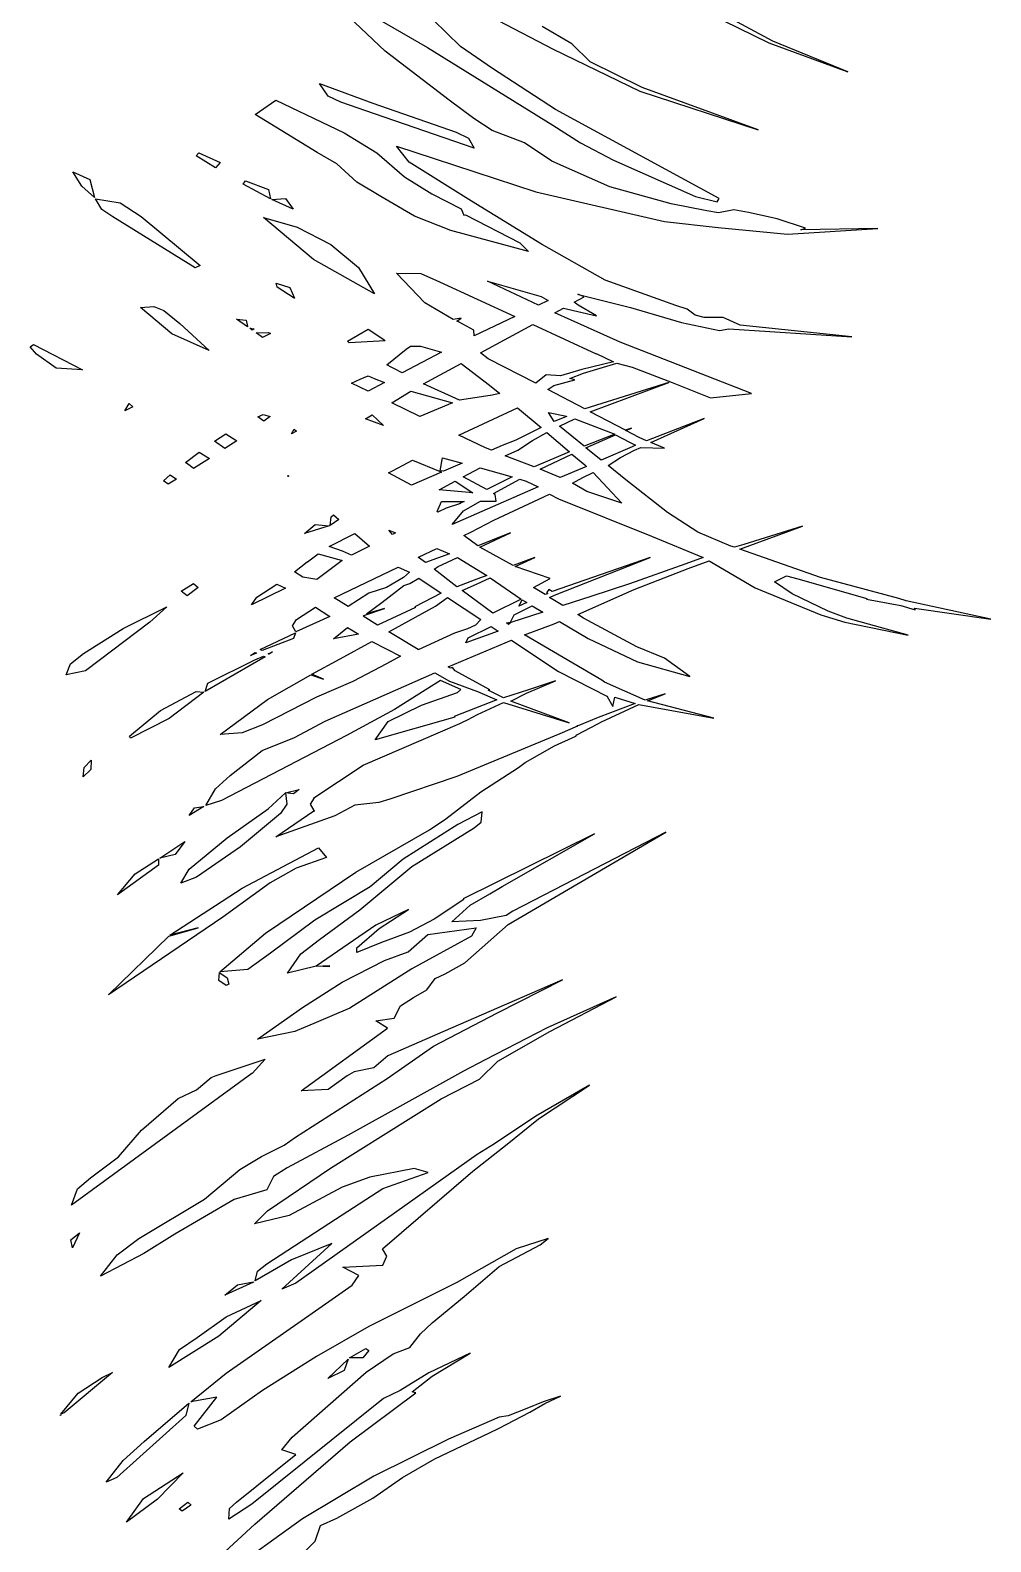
# Model space of a CAD drawing. Extents: x 0 to 203, y 8 to 351.
# Drawn here: x 180.39 to 203.16, y 146.55 to 182.36 of the extents above; entities that cross this region are included whole.
import ezdxf

# ---------------------------------------------------------------- set-up
doc = ezdxf.new("R2010")
doc.units = 0

msp = doc.modelspace()

# ---------------------------------------------------------------- linework, layer by layer
at = {"layer": 'Layer 1'}
for p, q in [((197.992547, 182.105278), (196.299606, 183.0068)), ((188.805364, 181.862437), (187.791734, 182.820555)), ((188.580279, 182.663448), (189.811439, 181.949426)), ((196.101916, 182.94208), (197.894756, 182.066564)), ((190.5884, 181.976667), (189.9457, 182.606843)), ((191.481104, 182.595879), (192.790524, 181.913308)), ((193.231369, 182.039365), (192.529057, 182.45041)), ((189.811439, 181.949426), (192.780789, 180.113526)), ((191.34721, 181.454503), (190.5884, 181.976667)), ((192.790524, 181.913308), (194.841724, 180.914084)), ((193.662754, 181.610952), (193.231369, 182.039365)), ((197.894756, 182.066564), (199.767716, 181.37894)), ((199.767716, 181.37894), (197.992547, 182.105278)), ((190.325314, 180.704907), (188.805364, 181.862437)), ((194.897514, 181.000847), (193.662754, 181.610952)), ((192.84442, 180.486318), (191.34721, 181.454503)), ((187.45309, 180.801358), (187.251309, 181.098811)), ((187.251309, 181.098811), (188.513, 180.637)), ((194.841724, 180.914084), (197.647994, 180.0042)), ((197.647994, 180.0042), (194.897514, 181.000847)), ((185.726903, 180.367913), (186.213095, 180.703387)), ((186.213095, 180.703387), (187.834115, 179.927096)), ((187.757844, 180.658454), (187.45309, 180.801358)), ((188.552815, 180.37902), (187.757844, 180.658454)), ((188.512993, 180.637161), (190.487703, 179.950142)), ((188.513, 180.637), (188.512993, 180.637161)), ((190.905582, 180.268964), (190.325314, 180.704907)), ((196.71779, 178.377448), (192.84442, 180.486318)), ((187.196363, 179.461455), (185.726903, 180.367913)), ((190.917465, 179.571476), (188.552815, 180.37902)), ((191.343607, 179.98646), (190.905582, 180.268964)), ((187.834115, 179.927096), (188.605264, 179.456637)), ((190.487703, 179.950142), (190.779919, 179.808018)), ((190.779919, 179.808018), (190.917465, 179.571476)), ((192.107334, 179.691337), (191.343607, 179.98646)), ((192.780789, 180.113526), (193.436557, 179.697531)), ((184.326652, 179.384914), (184.389, 179.46)), ((184.389, 179.46), (184.388239, 179.459991)), ((184.388239, 179.459991), (184.896752, 179.231019)), ((187.659461, 179.194346), (187.196363, 179.461455)), ((188.605264, 179.456637), (189.267, 178.888)), ((189.374841, 179.239034), (189.074114, 179.6112)), ((189.074114, 179.6112), (189.964149, 179.324104)), ((192.754587, 179.263207), (192.107334, 179.691337)), ((193.436557, 179.697531), (194.213873, 179.282035)), ((184.78721, 179.098064), (184.326652, 179.384914)), ((184.896752, 179.231019), (184.78721, 179.098064)), ((188.134867, 178.759693), (187.659461, 179.194346)), ((190.851221, 178.310295), (189.374841, 179.239034)), ((189.964149, 179.324104), (192.373429, 178.529872)), ((194.132917, 178.654788), (192.754587, 179.263207)), ((194.213873, 179.282035), (196.162453, 178.422333)), ((181.404596, 179.010281), (181.808616, 178.825933)), ((181.405, 179.01), (181.404596, 179.010281)), ((181.619762, 178.667482), (181.405, 179.01)), ((181.808616, 178.825933), (181.914097, 178.399855)), ((185.441776, 178.718008), (185.493332, 178.790575)), ((185.442, 178.718), (185.441776, 178.718008)), ((186.091609, 178.36678), (185.442, 178.718)), ((185.493332, 178.790575), (186.044359, 178.590384)), ((188.705511, 178.420598), (188.134867, 178.759693)), ((189.267, 178.888), (189.91401, 178.485492)), ((189.267, 178.888), (189.267, 178.888)), ((181.914097, 178.399855), (181.619762, 178.667482)), ((182.087821, 178.118153), (181.941209, 178.369951)), ((181.941209, 178.369951), (182.525319, 178.27639)), ((186.044359, 178.590384), (186.091609, 178.36678)), ((186.120891, 178.351733), (186.44273, 178.372245)), ((186.121, 178.352), (186.120891, 178.351733)), ((186.625786, 178.126187), (186.121, 178.352)), ((186.44273, 178.372245), (186.625786, 178.126187)), ((189.498035, 177.957524), (188.705511, 178.420598)), ((189.91401, 178.485492), (190.60276, 178.127)), ((192.373429, 178.529872), (195.422019, 177.828799)), ((195.584877, 178.252567), (194.132917, 178.654788)), ((196.162453, 178.422333), (196.67393, 178.294145)), ((196.67393, 178.294145), (196.71779, 178.377448)), ((182.355152, 177.937892), (182.087821, 178.118153)), ((182.525319, 178.27639), (183.02, 177.952)), ((190.60276, 178.127), (190.669714, 177.979426)), ((190.669714, 177.979426), (190.707924, 177.985536)), ((190.707924, 177.985536), (192.000384, 177.324682)), ((192.511081, 177.294795), (190.851221, 178.310295)), ((196.42823, 178.079954), (195.584877, 178.252567)), ((196.706639, 178.036661), (196.42823, 178.079954)), ((197.071671, 178.109797), (196.706639, 178.036661)), ((197.414382, 178.046867), (197.071671, 178.109797)), ((198.098339, 177.892866), (197.414382, 178.046867)), ((184.305222, 176.735932), (182.355152, 177.937892)), ((183.02, 177.952), (183.020097, 177.952715)), ((183.020097, 177.952715), (184.420767, 176.787985)), ((187.104827, 176.933961), (185.922931, 177.921193)), ((185.922931, 177.921193), (186.719189, 177.697097)), ((186.719189, 177.697097), (187.514491, 177.287149)), ((190.362768, 177.617233), (189.498035, 177.957524)), ((192.203931, 177.119478), (190.362768, 177.617233)), ((195.422019, 177.828799), (196.696329, 177.68744)), ((196.696329, 177.68744), (198.338329, 177.532449)), ((198.765546, 177.669722), (198.098339, 177.892866)), ((198.338329, 177.532449), (200.479299, 177.6634)), ((198.653179, 177.631935), (198.765546, 177.669722)), ((200.479299, 177.6634), (198.653179, 177.631935)), ((187.514491, 177.287149), (188.17103, 176.742425)), ((192.000384, 177.324682), (192.203931, 177.119478)), ((194.015431, 176.442221), (192.511081, 177.294795)), ((188.551151, 176.113793), (187.104827, 176.933961)), ((184.420767, 176.787985), (184.305222, 176.735932)), ((188.17103, 176.742425), (188.551, 176.114)), ((189.743647, 175.899732), (189.071637, 176.604265)), ((189.071637, 176.604265), (189.65028, 176.597167)), ((189.65028, 176.597167), (190.094238, 176.402169)), ((186.246518, 176.278067), (186.219681, 176.367621)), ((186.219681, 176.367621), (186.545214, 176.262936)), ((186.646618, 176.01209), (186.246518, 176.278067)), ((186.545214, 176.262936), (186.653456, 176.013853)), ((190.094238, 176.402169), (191.877488, 175.582689)), ((192.437844, 175.851069), (191.234164, 176.416642)), ((191.234164, 176.416642), (192.504444, 176.053374)), ((195.696121, 175.840595), (194.015431, 176.442221)), ((186.653456, 176.013853), (186.646618, 176.01209)), ((188.551, 176.114), (188.551151, 176.113793)), ((190.417635, 175.509766), (189.743647, 175.899732)), ((192.671405, 175.96266), (192.437844, 175.851069)), ((192.504444, 176.053374), (192.672, 175.962)), ((192.672, 175.962), (192.671405, 175.96266)), ((193.287895, 175.918234), (193.520186, 176.043419)), ((193.377662, 175.845099), (193.287895, 175.918234)), ((193.520186, 176.043419), (193.371235, 176.106919)), ((193.371235, 176.106919), (193.389385, 176.103385)), ((193.810743, 175.597624), (193.377662, 175.845099)), ((193.389385, 176.103385), (194.61737, 175.793071)), ((195.96323, 175.754147), (195.696121, 175.840595)), ((183.008548, 175.793981), (183.324927, 175.816646)), ((183.749941, 175.169525), (183.008548, 175.793981)), ((183.324927, 175.816646), (183.56121, 175.720281)), ((183.56121, 175.720281), (183.936581, 175.412981)), ((185.541993, 175.338968), (185.284561, 175.51744)), ((185.284561, 175.51744), (185.515445, 175.49518)), ((185.515445, 175.49518), (185.542, 175.339)), ((190.60621, 175.541903), (190.417635, 175.509766)), ((190.506273, 175.467921), (190.60621, 175.541903)), ((190.558252, 175.442637), (190.506273, 175.467921)), ((191.877488, 175.582689), (190.911177, 175.120014)), ((192.824377, 175.668278), (193.033504, 175.781068)), ((194.372087, 174.969959), (192.824377, 175.668278)), ((193.033504, 175.781068), (193.810743, 175.597624)), ((194.61737, 175.793071), (195.831365, 175.439743)), ((196.15498, 175.6148), (195.96323, 175.754147)), ((196.368058, 175.560066), (196.15498, 175.6148)), ((196.814532, 175.558507), (196.368058, 175.560066)), ((197.221438, 175.374742), (196.814532, 175.558507)), ((184.635928, 174.776291), (183.749941, 175.169525)), ((183.936581, 175.412981), (184.636774, 174.776494)), ((185.542, 175.339), (185.541993, 175.338968)), ((185.656998, 175.25794), (185.595191, 175.302364)), ((185.595191, 175.302364), (185.69965, 175.285414)), ((185.657, 175.258), (185.656998, 175.25794)), ((185.69965, 175.285414), (185.657, 175.258)), ((185.751951, 175.189689), (186.037777, 175.200673)), ((185.901893, 175.081773), (185.751951, 175.189689)), ((186.085097, 175.18026), (185.902, 175.082)), ((186.037777, 175.200673), (186.085097, 175.18026)), ((187.914002, 174.992747), (188.405847, 175.282775)), ((188.405847, 175.282775), (188.772115, 175.034064)), ((190.904183, 175.25816), (190.558252, 175.442637)), ((190.904, 175.258), (190.904183, 175.25816)), ((190.911177, 175.120014), (190.904, 175.258)), ((191.063254, 174.715416), (192.303734, 175.387638)), ((192.303734, 175.387638), (193.809, 174.699)), ((195.831365, 175.439743), (196.732418, 175.251171)), ((196.732418, 175.251171), (196.953268, 175.285955)), ((196.953268, 175.285955), (199.867668, 175.101946)), ((199.867668, 175.101946), (197.221438, 175.374742)), ((180.394371, 174.86403), (180.471, 174.917)), ((180.543384, 174.686755), (180.394371, 174.86403)), ((180.471, 174.917), (180.471281, 174.917415)), ((180.471281, 174.917415), (181.630901, 174.313178)), ((184.636774, 174.776494), (184.635928, 174.776291)), ((185.902, 175.082), (185.901893, 175.081773)), ((187.954966, 174.958598), (187.914002, 174.992747)), ((187.955, 174.958), (187.954966, 174.958598)), ((188.805521, 175.001718), (187.955, 174.958)), ((188.772115, 175.034064), (188.805521, 175.001718)), ((188.844504, 174.431689), (189.301, 174.807)), ((189.300963, 174.807138), (189.40676, 174.875717)), ((189.301, 174.807), (189.300963, 174.807138)), ((189.40676, 174.875717), (189.645901, 174.873951)), ((189.645901, 174.873951), (190.14163, 174.734039)), ((197.483897, 173.758289), (194.372087, 174.969959)), ((181.00719, 174.358486), (180.543384, 174.686755)), ((188.96584, 174.368406), (188.844504, 174.431689)), ((190.14163, 174.734039), (189.20929, 174.243255)), ((189.711442, 173.982645), (190.610376, 174.469896)), ((190.610376, 174.469896), (191.274478, 173.953757)), ((191.250345, 174.58059), (191.063254, 174.715416)), ((192.374645, 173.997144), (191.250345, 174.58059)), ((194.220255, 174.508637), (193.464764, 174.327733)), ((193.507695, 174.235779), (194.296664, 174.477604)), ((193.808775, 174.69954), (194.220255, 174.508637)), ((193.809, 174.699), (193.808775, 174.69954)), ((194.296664, 174.477604), (194.656932, 174.382682)), ((181.630901, 174.313178), (181.00719, 174.358486)), ((188.010578, 174.003492), (188.212005, 174.091565)), ((188.212005, 174.091565), (188.400577, 174.177727)), ((188.400577, 174.177727), (188.54628, 174.114165)), ((188.54628, 174.114165), (188.788246, 174.015427)), ((189.023543, 174.341496), (188.96584, 174.368406)), ((189.20929, 174.243255), (189.023543, 174.341496)), ((192.618403, 174.196936), (192.374645, 173.997144)), ((192.957453, 174.175051), (192.618403, 174.196936)), ((192.800793, 173.946069), (193.29758, 174.078883)), ((193.464764, 174.327733), (192.957453, 174.175051)), ((193.180128, 174.113348), (193.507695, 174.235779)), ((193.29758, 174.078883), (193.180128, 174.113348)), ((194.656932, 174.382682), (195.608057, 174.016076)), ((188.40432, 173.807046), (188.010578, 174.003492)), ((188.788246, 174.015427), (188.40432, 173.807046)), ((188.960962, 173.535285), (189.417211, 173.814685)), ((189.417211, 173.814685), (190.397577, 173.538251)), ((190.564187, 173.59547), (189.711442, 173.982645)), ((191.297431, 173.71211), (190.564187, 173.59547)), ((191.274478, 173.953757), (191.524848, 173.75332)), ((191.298, 173.712), (191.297431, 173.71211)), ((191.524848, 173.75332), (191.298, 173.712)), ((192.664062, 173.846555), (192.800793, 173.946069)), ((193.540607, 173.389003), (192.664062, 173.846555)), ((195.528527, 174.019309), (193.540607, 173.389003)), ((193.665047, 173.323745), (195.528527, 174.019309)), ((195.608057, 174.016076), (196.514015, 173.654606)), ((196.514015, 173.654606), (197.483897, 173.758289)), ((182.826096, 173.442011), (182.639, 173.343)), ((182.639, 173.343), (182.639076, 173.342571)), ((182.639076, 173.342571), (182.738802, 173.520901)), ((182.738802, 173.520901), (182.826096, 173.442011)), ((189.623298, 173.21443), (188.960962, 173.535285)), ((190.397577, 173.538251), (189.624, 173.214)), ((190.554016, 172.769753), (191.942536, 173.415985)), ((191.942536, 173.415985), (192.499924, 172.948685)), ((194.501336, 172.885118), (193.665047, 173.323745)), ((185.792066, 173.203571), (185.917429, 173.259296)), ((185.934238, 173.096891), (185.792066, 173.203571)), ((185.917429, 173.259296), (186.082, 173.214)), ((186.08199, 173.213883), (185.934238, 173.096891)), ((186.082, 173.214), (186.08199, 173.213883)), ((188.338201, 173.153397), (188.498385, 173.251461)), ((188.767257, 172.997842), (188.338201, 173.153397)), ((188.498385, 173.251461), (188.767, 172.998)), ((188.767, 172.998), (188.767257, 172.997842)), ((189.624, 173.214), (189.623298, 173.21443)), ((192.810779, 173.090536), (192.678699, 173.30954)), ((192.678699, 173.30954), (193.103, 173.215)), ((193.102678, 173.214626), (192.810779, 173.090536)), ((192.937839, 172.981987), (193.302554, 173.159118)), ((193.517825, 172.508224), (192.937839, 172.981987)), ((193.103, 173.215), (193.102678, 173.214626)), ((193.302554, 173.159118), (194.245, 172.789)), ((196.367292, 173.164304), (194.997703, 172.635101)), ((195.097862, 172.592299), (196.367292, 173.164304)), ((185.009592, 172.449206), (184.762, 172.627)), ((184.762, 172.627), (184.762473, 172.626693)), ((184.762473, 172.626693), (185.032336, 172.799726)), ((185.288992, 172.635309), (185.009592, 172.449206)), ((185.032336, 172.799726), (185.288992, 172.635309)), ((186.587351, 172.79943), (186.6471, 172.914622)), ((186.588, 172.799), (186.587351, 172.79943)), ((186.703319, 172.867338), (186.588, 172.799)), ((186.6471, 172.914622), (186.703319, 172.867338)), ((191.181604, 172.471744), (190.554016, 172.769753)), ((191.900022, 172.652634), (191.58178, 172.524694)), ((192.499924, 172.948685), (191.900022, 172.652634)), ((191.949062, 172.415947), (192.298803, 172.642165)), ((192.298803, 172.642165), (192.640071, 172.828866)), ((192.640071, 172.828866), (193.176, 172.37)), ((194.245278, 172.788753), (193.517825, 172.508224)), ((193.56232, 172.471783), (194.266323, 172.778231)), ((194.245, 172.789), (194.245278, 172.788753)), ((194.266323, 172.778231), (194.598, 172.6)), ((194.639624, 172.937205), (194.501336, 172.885118)), ((194.508544, 172.881373), (194.639624, 172.937205)), ((194.822902, 172.716533), (194.508544, 172.881373)), ((194.598, 172.6), (194.597914, 172.599757)), ((194.597914, 172.599757), (194.738037, 172.528284)), ((194.997703, 172.635101), (194.822902, 172.716533)), ((184.073072, 172.12386), (184.39421, 172.369359)), ((184.39421, 172.369359), (184.640909, 172.212144)), ((191.322786, 172.41022), (191.181604, 172.471744)), ((191.323, 172.41), (191.322786, 172.41022)), ((191.58178, 172.524694), (191.323, 172.41)), ((191.646709, 172.276213), (191.949062, 172.415947)), ((192.33793, 172.016766), (191.646709, 172.276213)), ((193.176129, 172.370286), (192.33793, 172.016766)), ((192.47516, 171.964476), (193.232418, 172.322127)), ((193.176, 172.37), (193.176129, 172.370286)), ((193.232418, 172.322127), (193.535759, 172.062294)), ((193.928164, 172.176774), (193.56232, 172.471783)), ((194.658301, 172.495372), (193.928164, 172.176774)), ((194.088475, 172.048228), (194.378599, 172.241782)), ((194.378599, 172.241782), (194.717184, 172.410085)), ((194.738037, 172.528284), (194.658301, 172.495372)), ((194.717184, 172.410085), (194.864086, 172.480287)), ((194.864086, 172.480287), (195.42239, 172.457261)), ((195.42239, 172.457261), (195.097862, 172.592299)), ((184.18339, 172.041651), (184.073072, 172.12386)), ((184.263341, 171.975933), (184.18339, 172.041651)), ((184.640909, 172.212144), (184.263, 171.976)), ((184.263, 171.976), (184.263341, 171.975933)), ((188.888229, 171.87323), (188.998194, 171.931816)), ((188.998194, 171.931816), (189.453946, 172.176994)), ((190.142624, 171.892511), (189.428168, 171.580413)), ((189.453946, 172.176994), (190.110631, 171.911544)), ((190.110631, 171.911544), (190.142624, 171.892511)), ((190.112957, 171.925076), (190.166351, 172.228628)), ((190.189586, 171.912997), (190.112957, 171.925076)), ((190.166351, 172.228628), (190.631, 172.104)), ((190.630578, 172.10475), (190.189586, 171.912997)), ((190.631, 172.104), (190.630578, 172.10475)), ((190.652822, 171.78284), (191.05829, 171.99154)), ((191.05829, 171.99154), (191.8171, 171.779061)), ((192.953444, 171.768049), (192.47516, 171.964476)), ((193.578064, 172.025213), (192.953, 171.768)), ((193.488346, 171.762503), (193.734904, 171.887335)), ((193.535759, 172.062294), (193.578064, 172.025213)), ((193.734904, 171.887335), (194.416, 171.159)), ((194.507858, 171.711763), (194.088475, 172.048228)), ((183.554566, 171.685606), (183.71263, 171.825306)), ((183.662485, 171.605622), (183.554566, 171.685606)), ((183.861793, 171.729041), (183.662485, 171.605622)), ((183.71263, 171.825306), (183.862, 171.729)), ((183.862, 171.729), (183.861793, 171.729041)), ((186.503, 171.814), (186.502589, 171.81395)), ((186.502589, 171.81395), (186.520386, 171.79887)), ((186.502871, 171.789475), (186.503, 171.814)), ((186.520386, 171.79887), (186.502871, 171.789475)), ((188.888, 171.873), (188.888229, 171.87323)), ((189.428168, 171.580413), (188.888, 171.873)), ((190.082513, 171.47526), (190.461848, 171.681)), ((192.434512, 171.540931), (190.394, 170.655)), ((190.461848, 171.681), (190.883558, 171.401707)), ((190.653, 171.783), (190.652822, 171.78284)), ((191.211336, 171.480487), (190.653, 171.783)), ((191.8171, 171.779061), (191.211336, 171.480487)), ((191.370885, 171.383048), (191.998685, 171.723715)), ((191.998685, 171.723715), (192.146081, 171.678938)), ((192.146081, 171.678938), (192.434512, 171.540931)), ((192.953, 171.768), (192.953444, 171.768049)), ((193.242285, 171.628668), (193.488346, 171.762503)), ((193.582927, 171.433562), (193.242285, 171.628668)), ((195.499303, 170.940346), (194.507858, 171.711763)), ((190.038865, 170.958875), (190.140781, 171.200175)), ((190.083, 171.475), (190.082513, 171.47526)), ((190.883558, 171.401707), (190.083, 171.475)), ((190.140781, 171.200175), (190.675846, 171.200635)), ((190.603171, 171.163308), (190.564963, 171.143674)), ((190.675846, 171.200635), (190.603171, 171.163308)), ((190.660242, 170.98003), (191.063661, 171.201574)), ((191.063661, 171.201574), (191.4336, 171.205104)), ((191.409447, 171.359423), (191.370885, 171.383048)), ((191.383807, 170.755066), (192.565387, 171.306164)), ((191.4336, 171.205104), (191.409447, 171.359423)), ((192.565387, 171.306164), (192.702118, 171.37206)), ((192.702118, 171.37206), (192.913502, 171.260506)), ((192.913502, 171.260506), (195.120082, 170.378063)), ((194.415764, 171.158825), (193.582927, 171.433562)), ((187.498957, 170.630152), (187.527, 170.835)), ((187.526996, 170.834686), (187.57919, 170.882853)), ((187.527, 170.835), (187.526996, 170.834686)), ((187.57919, 170.882853), (187.704835, 170.773738)), ((190.055321, 170.94302), (190.038865, 170.958875)), ((190.251733, 171.03886), (190.055321, 170.94302)), ((190.252, 171.039), (190.251733, 171.03886)), ((190.564963, 171.143674), (190.252, 171.039)), ((190.393345, 170.6555), (190.660242, 170.98003)), ((194.416, 171.159), (194.415764, 171.158825)), ((196.213095, 170.474495), (195.499303, 170.940346)), ((186.891, 170.442), (187.146424, 170.655359)), ((187.4772, 170.6186), (186.891, 170.442)), ((187.146424, 170.655359), (187.4772, 170.6186)), ((187.704835, 170.773738), (187.498957, 170.630152)), ((188.98082, 170.416979), (188.891406, 170.515045)), ((188.891406, 170.515045), (189.052, 170.453)), ((189.052081, 170.45314), (188.98082, 170.416979)), ((189.052, 170.453), (189.052081, 170.45314)), ((190.394, 170.655), (190.393345, 170.6555)), ((190.672596, 170.389824), (190.838994, 170.471151)), ((190.838994, 170.471151), (191.383807, 170.755066)), ((191.774936, 170.454199), (191.004117, 170.145984)), ((191.049885, 170.11525), (191.774936, 170.454199)), ((196.997783, 170.141658), (196.213095, 170.474495)), ((197.208535, 170.067112), (198.693175, 170.609735)), ((198.693175, 170.609735), (197.302115, 170.181669)), ((186.891, 170.442), (186.891, 170.442)), ((187.476856, 170.128174), (188.09, 170.44)), ((187.791991, 170.019163), (187.476856, 170.128174)), ((188.434408, 170.14025), (188.010228, 169.925866)), ((188.09, 170.44), (188.089679, 170.439603)), ((188.089679, 170.439603), (188.434408, 170.14025)), ((191.004117, 170.145984), (190.672596, 170.389824)), ((191.840194, 169.67853), (191.049885, 170.11525)), ((195.120082, 170.378063), (196.343472, 169.866869)), ((197.082679, 170.111607), (196.997783, 170.141658)), ((197.302115, 170.181669), (197.082679, 170.111607)), ((186.660756, 169.530969), (186.961, 169.765)), ((186.961, 169.765), (186.961626, 169.764949)), ((186.961626, 169.764949), (187.216941, 169.960619)), ((187.784071, 169.803094), (187.185441, 169.346422)), ((187.216941, 169.960619), (187.760695, 169.808738)), ((187.760695, 169.808738), (187.784071, 169.803094)), ((188.010228, 169.925866), (187.791991, 170.019163)), ((189.595, 169.874), (189.595048, 169.87458)), ((189.758325, 169.749502), (189.595, 169.874)), ((189.595048, 169.87458), (190.030517, 170.082222)), ((190.327996, 169.955129), (189.758325, 169.749502)), ((190.030517, 170.082222), (190.327996, 169.955129)), ((190.162609, 169.701041), (190.516871, 169.86666)), ((190.516871, 169.86666), (191.216638, 169.444244)), ((192.349695, 169.870421), (191.840194, 169.67853)), ((191.883066, 169.658153), (192.349695, 169.870421)), ((195.085071, 169.869402), (192.760821, 169.062882)), ((192.817251, 168.976469), (195.085071, 169.869402)), ((196.343472, 169.866869), (195.928, 169.721)), ((195.989583, 169.606847), (196.480155, 169.794889)), ((196.480155, 169.794889), (197.575075, 169.150635)), ((199.124635, 169.396019), (197.208535, 170.067112)), ((186.85731, 169.402146), (186.660756, 169.530969)), ((187.185441, 169.346422), (186.85731, 169.402146)), ((187.598587, 168.916604), (189.112, 169.644)), ((189.242067, 169.400394), (188.839988, 169.158428)), ((189.112, 169.644), (189.112106, 169.644268)), ((189.112106, 169.644268), (189.386144, 169.522932)), ((189.386144, 169.522932), (189.242067, 169.400394)), ((189.392238, 169.255739), (189.607085, 169.378841)), ((189.607085, 169.378841), (190.131981, 169.027968)), ((189.963865, 169.592242), (190.065567, 169.654076)), ((190.507264, 169.176676), (189.963865, 169.592242)), ((190.065567, 169.654076), (190.162609, 169.701041)), ((191.216638, 169.444244), (190.913226, 169.3299)), ((190.96898, 169.242589), (191.291176, 169.389175)), ((191.291176, 169.389175), (192.028165, 168.882324)), ((192.719637, 169.376072), (191.883066, 169.658153)), ((192.324128, 169.159043), (192.719637, 169.376072)), ((195.927431, 169.720095), (194.599371, 169.249654)), ((194.703403, 169.11398), (195.989583, 169.606847)), ((195.928, 169.721), (195.927431, 169.720095)), ((198.033095, 169.297573), (198.316017, 169.437672)), ((198.316017, 169.437672), (198.584052, 169.366926)), ((200.976035, 168.89849), (199.124635, 169.396019)), ((183.969957, 169.074386), (184.261927, 169.254765)), ((184.112694, 168.965587), (183.969957, 169.074386)), ((184.375496, 169.156383), (184.112694, 168.965587)), ((184.261927, 169.254765), (184.375, 169.157)), ((184.375, 169.157), (184.375496, 169.156383)), ((186.447411, 169.146464), (185.641492, 168.753182)), ((185.767279, 168.927663), (186.237438, 169.242307)), ((186.237438, 169.242307), (186.447411, 169.146464)), ((188.417008, 169.027381), (187.926577, 168.708431)), ((188.839988, 169.158428), (188.417008, 169.027381)), ((188.727713, 168.804717), (189.244557, 169.209548)), ((189.244557, 169.209548), (189.392238, 169.255739)), ((190.131981, 169.027968), (189.505663, 168.702662)), ((190.913226, 169.3299), (190.507264, 169.176676)), ((190.627209, 169.086929), (190.96898, 169.242589)), ((191.357769, 168.551156), (190.627209, 169.086929)), ((192.594497, 168.990528), (192.324128, 169.159043)), ((192.656789, 169.017687), (192.594497, 168.990528)), ((192.685815, 169.112637), (192.631434, 169.037284)), ((192.631434, 169.037284), (192.656789, 169.017687)), ((192.760821, 169.062882), (192.685815, 169.112637)), ((193.372303, 168.516584), (194.703403, 169.11398)), ((194.599371, 169.249654), (193.682358, 168.947338)), ((197.575075, 169.150635), (199.131115, 168.511854)), ((198.452195, 169.010934), (198.033095, 169.297573)), ((198.584052, 169.366926), (200.221032, 168.898178)), ((182.598582, 168.18964), (183.635335, 168.69862)), ((183.635335, 168.69862), (183.228597, 168.340438)), ((185.641492, 168.753182), (185.767, 168.928)), ((185.767, 168.928), (185.767279, 168.927663)), ((186.702402, 168.39841), (187.157731, 168.692203)), ((187.157731, 168.692203), (187.496739, 168.472634)), ((187.926577, 168.708431), (187.598587, 168.916604)), ((188.302754, 168.495738), (188.791419, 168.664323)), ((188.360666, 168.535065), (188.727713, 168.804717)), ((188.791419, 168.664323), (188.360666, 168.535065)), ((189.526641, 168.683853), (188.627496, 168.267474)), ((188.893155, 168.106118), (189.997755, 168.714812)), ((189.505663, 168.702662), (189.526641, 168.683853)), ((189.997755, 168.714812), (190.285486, 168.925527)), ((190.285486, 168.925527), (191.068934, 168.402149)), ((192.028165, 168.882324), (191.358, 168.551)), ((191.86485, 168.513153), (192.287692, 168.724328)), ((191.972511, 168.719883), (192.05, 168.869)), ((192.159319, 168.801315), (191.972511, 168.719883)), ((192.05, 168.869), (192.049777, 168.868797)), ((192.049777, 168.868797), (192.159319, 168.801315)), ((192.287692, 168.724328), (192.540041, 168.576726)), ((192.703685, 168.922618), (192.817251, 168.976469)), ((193.015007, 168.730831), (192.703685, 168.922618)), ((193.682358, 168.947338), (193.015007, 168.730831)), ((199.303377, 168.597451), (198.452195, 169.010934)), ((200.221032, 168.898178), (200.214956, 168.882077)), ((200.214956, 168.882077), (201.023, 168.731)), ((201.155356, 168.845204), (200.976035, 168.89849)), ((201.023, 168.731), (201.367517, 168.6347)), ((201.023, 168.731), (201.023, 168.731)), ((203.157126, 168.409685), (201.155356, 168.845204)), ((201.367517, 168.6347), (201.352616, 168.669377)), ((201.352616, 168.669377), (203.157126, 168.409685)), ((183.228597, 168.340438), (182.026897, 167.431864)), ((186.606867, 168.255492), (186.703, 168.398)), ((187.496739, 168.472634), (186.686934, 168.112934)), ((186.703, 168.398), (186.702402, 168.39841)), ((188.282697, 168.482214), (188.302754, 168.495738)), ((188.627496, 168.267474), (188.282697, 168.482214)), ((191.068934, 168.402149), (190.948801, 168.264001)), ((191.358, 168.551), (191.357769, 168.551156)), ((191.678891, 168.322818), (191.77247, 168.335105)), ((191.732143, 168.28489), (191.678891, 168.322818)), ((191.783911, 168.331575), (191.732143, 168.28489)), ((191.77247, 168.335105), (191.86485, 168.513153)), ((191.784, 168.332), (191.783911, 168.331575)), ((192.540041, 168.576726), (191.784, 168.332)), ((192.10442, 168.041409), (192.809343, 168.30308)), ((192.809343, 168.30308), (192.936755, 168.350612)), ((192.936755, 168.350612), (193.617593, 167.951149)), ((193.507623, 168.435047), (193.372303, 168.516584)), ((194.769013, 167.752829), (193.507623, 168.435047)), ((199.131115, 168.511854), (199.702203, 168.340796)), ((199.744863, 168.432292), (199.303377, 168.597451)), ((199.702203, 168.340796), (201.196093, 168.033216)), ((201.196093, 168.033216), (199.744863, 168.432292)), ((181.653415, 167.59339), (182.598582, 168.18964)), ((185.843502, 167.690591), (186.678236, 168.088112)), ((186.636143, 167.954522), (185.894, 167.664)), ((186.686934, 168.112934), (186.606867, 168.255492)), ((186.678236, 168.088112), (186.636143, 167.954522)), ((188.175476, 168.058308), (187.585, 167.946)), ((187.585, 167.946), (187.585099, 167.94654)), ((187.585099, 167.94654), (187.915773, 168.211109)), ((187.915773, 168.211109), (188.044525, 168.132287)), ((188.044525, 168.132287), (188.175476, 168.058308)), ((189.591017, 167.687761), (188.893155, 168.106118)), ((190.446646, 168.079879), (189.591, 167.687)), ((190.75599, 168.176918), (190.446646, 168.079879)), ((191.487418, 168.122865), (190.713989, 167.849999)), ((190.713989, 167.849999), (190.773, 167.966)), ((190.948801, 168.264001), (190.75599, 168.176918)), ((190.772397, 167.9661), (191.313891, 168.238726)), ((190.773, 167.966), (190.772397, 167.9661)), ((191.313891, 168.238726), (191.487418, 168.122865)), ((193.94014, 166.966189), (192.10442, 168.041409)), ((193.617593, 167.951149), (194.784807, 167.398654)), ((181.350074, 167.350857), (181.653415, 167.59339)), ((185.613564, 167.550549), (185.726072, 167.619482)), ((185.752982, 167.60718), (185.634751, 167.559766)), ((185.726072, 167.619482), (185.753, 167.607)), ((185.753, 167.607), (185.752982, 167.60718)), ((185.894, 167.664), (185.843502, 167.690591)), ((185.894, 167.664), (185.894, 167.664)), ((186.036028, 167.589231), (186.138, 167.635)), ((186.054745, 167.579353), (186.036028, 167.589231)), ((186.138156, 167.63529), (186.054745, 167.579353)), ((186.138, 167.635), (186.138156, 167.63529)), ((187.735542, 167.468044), (188.491033, 167.884386)), ((188.491033, 167.884386), (189.172368, 167.533832)), ((189.591, 167.687), (189.591017, 167.687761)), ((190.299971, 167.278053), (191.796761, 167.915564)), ((191.796761, 167.915564), (191.857854, 167.874777)), ((191.857854, 167.874777), (192.911607, 167.170597)), ((195.423761, 167.484109), (194.769013, 167.752829)), ((181.244627, 167.090741), (181.350074, 167.350857)), ((182.026897, 167.431864), (181.700487, 167.188358)), ((185.962756, 167.51679), (184.541466, 166.697841)), ((184.606444, 166.892063), (185.714364, 167.443339)), ((185.634751, 167.559766), (185.613564, 167.550549)), ((185.714364, 167.443339), (185.918828, 167.535648)), ((185.918828, 167.535648), (185.962756, 167.51679)), ((187.07024, 167.106399), (187.735542, 167.468044)), ((188.838657, 167.351579), (188.038643, 166.929162)), ((189.172368, 167.533832), (188.838657, 167.351579)), ((190.354564, 167.246625), (190.299971, 167.278053)), ((190.397928, 167.262339), (190.354564, 167.246625)), ((190.467143, 167.18525), (190.397928, 167.262339)), ((194.784807, 167.398654), (196.027653, 167.047977)), ((196.027653, 167.047977), (195.423761, 167.484109)), ((181.245, 167.091), (181.244627, 167.090741)), ((181.700487, 167.188358), (181.245, 167.091)), ((184.541466, 166.697841), (184.606, 166.892)), ((184.606, 166.892), (184.606444, 166.892063)), ((186.018959, 166.51003), (187.046649, 167.093651)), ((187.046649, 167.093651), (187.343352, 166.990609)), ((187.343352, 166.990609), (187.07024, 167.106399)), ((188.038643, 166.929162), (187.176387, 166.560776)), ((187.379943, 165.990521), (189.980623, 167.139471)), ((190.11672, 166.955032), (189.027048, 166.266083)), ((189.980623, 167.139471), (190.330717, 166.93994)), ((190.595651, 166.744105), (190.11672, 166.955032)), ((190.330717, 166.93994), (190.997009, 166.693453)), ((191.287469, 166.737338), (190.467143, 167.18525)), ((192.152503, 166.656893), (192.84316, 166.948581)), ((192.84316, 166.948581), (192.253641, 166.755383)), ((192.911607, 167.170597), (194.071, 166.581)), ((194.004769, 166.920988), (193.94014, 166.966189)), ((194.969951, 166.494268), (194.004769, 166.920988)), ((183.482988, 166.24416), (184.323621, 166.693446)), ((184.505978, 166.677591), (183.684804, 166.057817)), ((184.323621, 166.693446), (184.505978, 166.677591)), ((184.899527, 165.675329), (186.019, 166.51)), ((187.176387, 166.560776), (185.902567, 165.903664)), ((186.019, 166.51), (186.018959, 166.51003)), ((189.670296, 166.375797), (190.521632, 166.673056)), ((190.521632, 166.673056), (190.595651, 166.744105)), ((190.997009, 166.693453), (191.455092, 166.496016)), ((191.245657, 166.730909), (191.287469, 166.737338)), ((191.61009, 166.546751), (191.245657, 166.730909)), ((192.205968, 166.736418), (191.61009, 166.546751)), ((191.786797, 166.466554), (192.152503, 166.656893)), ((192.253641, 166.755383), (192.205968, 166.736418)), ((194.071, 166.581), (194.070231, 166.580745)), ((194.070231, 166.580745), (194.204207, 166.341779)), ((194.204207, 166.341779), (194.250187, 166.561252)), ((194.250187, 166.561252), (194.726987, 166.41216)), ((195.441524, 166.639477), (194.969951, 166.494268)), ((195.023697, 166.476753), (195.441524, 166.639477)), ((182.745891, 165.639836), (183.482988, 166.24416)), ((189.027048, 166.266083), (187.89262, 165.655822)), ((188.874202, 165.986636), (189.670296, 166.375797)), ((191.455092, 166.496016), (190.442942, 166.103727)), ((190.756648, 166.02394), (190.989998, 166.154352)), ((190.989998, 166.154352), (191.608547, 166.432973)), ((191.608547, 166.432973), (193.168107, 165.957691)), ((193.168107, 165.957691), (191.786797, 166.466554)), ((194.726987, 166.41216), (193.85143, 166.083535)), ((193.929132, 165.978307), (194.814437, 166.388011)), ((194.814437, 166.388011), (196.596267, 166.065493)), ((196.596267, 166.065493), (195.023697, 166.476753)), ((183.684804, 166.057817), (182.768, 165.591)), ((185.902567, 165.903664), (185.418338, 165.71354)), ((186.659402, 165.609143), (187.379943, 165.990521)), ((188.284001, 164.951263), (190.577531, 165.941165)), ((190.453197, 166.091447), (188.568107, 165.551331)), ((188.568107, 165.551331), (188.874202, 165.986636)), ((190.442942, 166.103727), (190.453197, 166.091447)), ((190.577531, 165.941165), (190.639337, 165.973087)), ((190.639337, 165.973087), (190.756648, 166.02394)), ((193.362413, 165.874268), (192.943102, 165.69276)), ((193.345898, 165.672952), (193.84212, 165.932788)), ((193.398289, 165.892773), (193.350334, 165.884332)), ((193.350334, 165.884332), (193.362413, 165.874268)), ((193.85143, 166.083535), (193.398289, 165.892773)), ((193.84212, 165.932788), (193.929132, 165.978307)), ((182.767503, 165.591421), (182.745891, 165.639836)), ((182.768, 165.591), (182.767503, 165.591421)), ((185.418338, 165.71354), (184.899527, 165.675329)), ((187.89262, 165.655822), (184.92955, 164.117362)), ((185.887533, 165.299721), (186.659402, 165.609143)), ((192.35323, 165.446273), (190.50204, 164.68512)), ((192.943102, 165.69276), (192.35323, 165.446273)), ((192.820649, 165.412481), (193.322098, 165.638521)), ((193.322098, 165.638521), (193.345898, 165.672952)), ((185.134393, 164.70333), (185.887533, 165.299721)), ((192.122579, 165.015677), (192.820649, 165.412481)), ((181.651718, 164.674681), (181.671266, 164.892237)), ((181.830473, 164.846856), (181.652, 164.675)), ((181.671266, 164.892237), (181.834784, 165.068846)), ((181.834784, 165.068846), (181.830473, 164.846856)), ((187.113441, 164.178186), (188.284001, 164.951263)), ((191.071229, 164.319339), (191.964938, 164.896246)), ((191.964938, 164.896246), (192.122579, 165.015677)), ((181.652, 164.675), (181.651718, 164.674681)), ((184.556853, 163.991861), (184.782877, 164.388698)), ((184.782877, 164.388698), (185.134393, 164.70333)), ((186.447147, 164.294191), (186.769769, 164.371065)), ((186.769769, 164.371065), (186.636221, 164.269508)), ((190.50204, 164.68512), (188.91774, 164.145512)), ((184.92955, 164.117362), (184.556853, 163.991861)), ((186.031227, 163.915521), (186.445027, 164.292172)), ((186.477233, 164.028114), (186.326164, 163.809158)), ((186.445027, 164.292172), (186.477233, 164.028114)), ((186.447, 164.294), (186.447147, 164.294191)), ((186.636221, 164.269508), (186.447, 164.294)), ((187.036256, 164.028064), (187.133287, 164.179103)), ((187.121069, 163.877633), (187.036256, 164.028064)), ((187.133287, 164.179103), (187.113441, 164.178186)), ((188.08794, 164.000926), (187.616089, 163.752086)), ((188.652539, 164.06461), (188.08794, 164.000926)), ((188.91774, 164.145512), (188.652539, 164.06461)), ((190.247228, 163.679106), (191.071229, 164.319339)), ((184.509651, 163.972341), (184.161462, 163.762297)), ((184.161462, 163.762297), (184.284933, 163.940537)), ((184.284933, 163.940537), (184.51, 163.972)), ((184.51, 163.972), (184.509651, 163.972341)), ((185.064832, 163.226171), (186.031227, 163.915521)), ((186.326164, 163.809158), (185.37386, 163.015234)), ((186.214719, 163.250578), (187.112806, 163.87209)), ((187.616089, 163.752086), (186.214719, 163.250578)), ((187.112806, 163.87209), (187.133146, 163.862345)), ((187.133146, 163.862345), (187.121069, 163.877633)), ((189.857584, 163.420083), (190.247228, 163.679106)), ((191.104036, 163.842076), (190.524756, 163.542619)), ((191.084498, 163.603489), (191.104036, 163.842076)), ((188.113104, 162.416653), (189.857584, 163.420083)), ((190.524756, 163.542619), (189.233276, 162.722011)), ((189.433928, 162.552824), (190.915958, 163.467613)), ((193.763, 163.328), (190.65169, 161.78428)), ((190.915958, 163.467613), (191.084498, 163.603489)), ((191.580543, 162.076421), (193.763, 163.328)), ((191.722137, 161.177176), (195.455317, 163.365576)), ((195.455317, 163.365576), (191.827237, 161.488496)), ((183.464518, 162.749795), (184.056086, 163.141101)), ((184.056086, 163.141101), (183.833138, 162.835335)), ((184.157717, 162.487241), (185.064832, 163.226171)), ((185.37386, 163.015234), (184.336964, 162.294008)), ((185.415637, 162.039019), (187.226666, 162.995735)), ((187.226666, 162.995735), (187.415732, 162.760054)), ((183.435771, 162.580261), (182.464363, 161.878657)), ((182.881265, 162.378922), (183.430463, 162.728856)), ((183.430463, 162.728856), (183.436, 162.58)), ((183.436, 162.58), (183.435771, 162.580261)), ((183.833138, 162.835335), (183.464518, 162.749795)), ((187.415732, 162.760054), (186.698653, 162.512773)), ((189.233276, 162.722011), (188.448134, 162.072669)), ((182.464363, 161.878657), (182.881265, 162.378922)), ((183.963279, 162.151768), (184.158, 162.487)), ((184.336964, 162.294008), (183.963279, 162.151768)), ((184.158, 162.487), (184.157717, 162.487241)), ((185.968104, 160.971423), (188.113104, 162.416653)), ((186.698653, 162.512773), (186.081342, 162.162007)), ((188.203968, 161.521394), (189.433928, 162.552824)), ((183.699296, 160.921295), (185.415637, 162.039019)), ((186.081342, 162.162007), (184.956, 161.354)), ((188.448134, 162.072669), (187.140134, 161.279287)), ((190.818199, 161.637055), (191.289208, 161.899713)), ((191.289208, 161.899713), (191.580543, 162.076421)), ((187.25192, 160.824382), (188.203968, 161.521394)), ((189.358568, 161.535037), (188.587608, 161.15934)), ((188.661059, 161.081687), (189.358568, 161.535037)), ((190.667085, 161.766554), (189.969015, 161.300241)), ((190.382222, 161.242322), (190.818199, 161.637055)), ((190.65169, 161.78428), (190.667085, 161.766554)), ((184.955391, 161.353745), (182.250041, 159.510955)), ((184.956, 161.354), (184.955391, 161.353745)), ((187.140134, 161.279287), (186.089214, 160.49979)), ((188.587608, 161.15934), (187.932054, 160.714276)), ((189.969015, 161.300241), (189.382779, 160.994218)), ((191.067834, 161.267792), (190.382222, 161.242322)), ((190.689997, 160.268178), (191.722137, 161.177176)), ((191.672562, 161.388025), (191.067834, 161.267792)), ((191.827237, 161.488496), (191.672562, 161.388025)), ((182.250041, 159.510955), (183.676131, 160.903495)), ((183.676131, 160.903495), (184.371094, 161.094116)), ((184.371094, 161.094116), (183.699296, 160.921295)), ((184.890904, 160.053315), (185.968104, 160.971423)), ((186.808551, 160.483828), (187.25192, 160.824382)), ((188.138, 160.62), (188.661059, 161.081687)), ((189.382779, 160.994218), (188.719205, 160.750487)), ((189.353869, 160.532643), (189.813719, 160.936381)), ((190.850377, 160.902726), (189.435227, 160.124423)), ((189.813719, 160.936381), (190.959919, 161.097445)), ((190.959919, 161.097445), (190.850377, 160.902726)), ((186.089214, 160.49979), (185.552237, 160.109671)), ((186.488732, 160.025279), (186.808551, 160.483828)), ((187.932054, 160.714276), (187.167309, 160.191358)), ((188.719205, 160.750487), (188.137243, 160.512757)), ((188.137243, 160.512757), (188.138, 160.62)), ((188.788152, 160.321964), (189.353869, 160.532643)), ((185.552237, 160.109671), (184.890904, 160.053315)), ((187.172959, 160.188463), (186.488732, 160.025279)), ((187.167309, 160.191358), (187.479622, 160.20421)), ((187.479904, 160.174052), (187.172959, 160.188463)), ((187.479622, 160.20421), (187.479904, 160.174052)), ((187.782799, 159.810292), (188.788152, 160.321964)), ((189.435227, 160.124423), (187.964847, 159.194448)), ((190.229089, 160.011096), (190.689997, 160.268178)), ((184.862401, 159.85293), (184.880737, 160.042074)), ((185.041271, 159.729973), (184.862401, 159.85293)), ((184.880737, 160.042074), (184.913, 160.012)), ((184.913, 160.012), (184.912942, 160.011845)), ((184.912942, 160.011845), (185.059873, 159.911179)), ((185.098054, 159.760803), (185.041271, 159.729973)), ((185.059873, 159.911179), (185.098054, 159.760803)), ((186.844932, 159.210374), (187.782799, 159.810292)), ((189.790945, 159.631468), (189.986982, 159.900674)), ((189.986982, 159.900674), (190.229089, 160.011096)), ((193.006693, 159.861791), (190.353683, 158.714531)), ((191.464435, 159.080021), (193.006693, 159.861791)), ((189.170226, 159.251279), (189.47358, 159.445247)), ((189.47358, 159.445247), (189.790945, 159.631468)), ((194.276899, 159.462216), (192.644299, 158.728653)), ((192.706659, 158.644901), (194.276899, 159.462216)), ((185.783121, 158.46244), (186.845, 159.211)), ((186.845, 159.211), (186.844932, 159.210374)), ((187.964847, 159.194448), (187.167544, 158.85244)), ((189.01622, 158.958834), (189.170226, 159.251279)), ((189.947503, 158.293321), (191.464435, 159.080021)), ((186.665954, 158.642043), (185.783121, 158.46244)), ((187.167544, 158.85244), (186.665954, 158.642043)), ((186.81861, 157.237734), (188.85957, 158.720184)), ((188.586458, 158.898128), (189.01622, 158.958834)), ((188.85957, 158.720184), (188.586458, 158.898128)), ((190.353683, 158.714531), (188.866213, 158.064557)), ((192.644299, 158.728653), (191.174489, 157.971643)), ((191.474649, 157.93807), (192.706659, 158.644901)), ((188.849473, 157.531756), (189.947503, 158.293321)), ((184.799097, 157.600716), (185.963377, 157.989053)), ((185.963377, 157.989053), (185.65, 157.647)), ((188.866213, 158.064557), (188.53425, 157.778696)), ((191.174489, 157.971643), (190.664706, 157.701427)), ((191.043544, 157.516078), (191.474649, 157.93807)), ((185.649652, 157.646384), (181.375122, 154.528674)), ((184.682421, 157.549086), (184.799097, 157.600716)), ((185.65, 157.647), (185.649652, 157.646384)), ((187.90223, 157.589947), (187.452535, 157.26702)), ((188.070604, 157.68321), (187.90223, 157.589947)), ((190.664706, 157.701427), (187.925816, 156.182247)), ((188.53425, 157.778696), (188.070604, 157.68321)), ((183.901928, 157.058198), (184.336543, 157.256566)), ((184.336543, 157.256566), (184.682421, 157.549086)), ((186.684413, 156.139146), (188.849473, 157.531756)), ((187.452535, 157.26702), (186.81861, 157.237734)), ((190.134157, 157.042986), (191.043544, 157.516078)), ((193.64798, 157.374161), (192.37544, 156.632546)), ((192.44196, 156.5758), (193.64798, 157.374161)), ((183.034917, 156.302176), (183.901928, 157.058198)), ((187.506707, 155.401766), (190.134157, 157.042986)), ((192.37544, 156.632546), (191.395001, 155.982888)), ((191.699533, 155.970459), (192.44196, 156.5758)), ((182.490278, 155.671982), (183.034917, 156.302176)), ((186.410878, 155.948595), (186.684413, 156.139146)), ((187.925816, 156.182247), (186.482916, 155.415732)), ((185.872715, 155.684049), (186.410878, 155.948595)), ((190.879277, 155.335951), (191.699533, 155.970459)), ((191.395001, 155.982888), (190.9836, 155.726066)), ((181.822187, 155.174556), (182.490278, 155.671982)), ((185.361088, 155.372298), (185.872715, 155.684049)), ((186.482916, 155.415732), (186.155985, 155.20587)), ((190.9836, 155.726066), (186.68633, 152.683476)), ((181.510961, 154.912314), (181.822187, 155.174556)), ((184.525711, 154.666667), (185.361088, 155.372298)), ((186.155985, 155.20587), (186.002159, 154.886916)), ((186.013807, 154.391176), (187.506707, 155.401766)), ((188.441311, 155.193846), (187.789782, 154.951527)), ((189.489271, 155.397252), (188.441311, 155.193846)), ((188.742547, 153.492101), (190.879277, 155.335951)), ((188.747333, 154.922863), (189.82568, 155.304308)), ((189.82568, 155.304308), (189.489271, 155.397252)), ((181.375122, 154.528674), (181.510961, 154.912314)), ((186.002159, 154.886916), (185.228871, 154.661158)), ((187.789782, 154.951527), (186.531992, 154.282695)), ((187.78726, 154.301098), (188.747333, 154.922863)), ((182.968261, 153.735035), (184.525711, 154.666667)), ((185.228871, 154.661158), (183.819451, 153.84274)), ((185.710464, 154.081409), (186.013807, 154.391176)), ((186.531992, 154.282695), (185.710464, 154.081409)), ((185.99963, 153.136368), (187.78726, 154.301098)), ((181.360304, 153.704423), (181.561, 153.873)), ((181.398432, 153.520386), (181.360304, 153.704423)), ((181.560732, 153.872354), (181.398432, 153.520386)), ((181.561, 153.873), (181.560732, 153.872354)), ((182.454581, 153.35056), (182.968261, 153.735035)), ((183.819451, 153.84274), (183.088465, 153.385715)), ((186.356365, 152.534703), (187.540915, 153.623303)), ((187.540915, 153.623303), (186.584631, 153.232315)), ((192.667385, 153.740515), (191.911329, 153.49124)), ((192.47535, 153.58807), (192.667385, 153.740515)), ((183.088465, 153.385715), (182.060215, 152.844433)), ((182.060215, 152.844433), (182.454581, 153.35056)), ((188.841971, 153.321837), (188.742547, 153.492101)), ((188.748056, 153.108457), (188.841971, 153.321837)), ((191.911329, 153.49124), (190.500849, 152.696446)), ((191.506785, 153.078252), (192.47535, 153.58807)), ((186.584631, 153.232315), (185.724684, 152.732314)), ((185.724684, 152.732314), (185.78151, 152.961806)), ((185.78151, 152.961806), (185.99963, 153.136368)), ((187.803496, 153.059232), (188.748056, 153.108457)), ((188.185303, 152.863737), (187.803496, 153.059232)), ((190.676, 152.36563), (191.506785, 153.078252)), ((185.685612, 152.707294), (185.004489, 152.393534)), ((185.004489, 152.393534), (185.305231, 152.637485)), ((185.305231, 152.637485), (185.686, 152.708)), ((185.686, 152.708), (185.685612, 152.707294)), ((186.68633, 152.683476), (186.356365, 152.534703)), ((187.153875, 152.024389), (188.02265, 152.632295)), ((188.02265, 152.632295), (188.185303, 152.863737)), ((190.500849, 152.696446), (188.415179, 151.654246)), ((185.870512, 152.270471), (184.863471, 151.420655)), ((185.034872, 151.881801), (185.870512, 152.270471)), ((189.919309, 151.743198), (190.676, 152.36563)), ((184.351682, 151.391454), (185.034872, 151.881801)), ((185.039105, 150.546709), (187.153875, 152.024389)), ((188.415179, 151.654246), (187.179289, 150.944201)), ((189.386554, 151.152629), (189.640688, 151.479197)), ((189.640688, 151.479197), (189.919309, 151.743198)), ((184.863471, 151.420655), (183.680102, 150.679611)), ((183.930513, 151.108701), (184.352, 151.392)), ((184.352, 151.392), (184.351682, 151.391454)), ((187.961412, 150.911754), (188.344, 151.129)), ((188.344, 151.129), (188.419071, 151.080833)), ((188.344, 151.129), (188.344, 151.129)), ((188.999045, 151.007482), (189.386554, 151.152629)), ((183.680102, 150.679611), (183.930513, 151.108701)), ((187.179289, 150.944201), (185.896149, 150.136871)), ((187.450431, 150.419983), (187.925, 150.883)), ((187.925394, 150.882725), (187.832548, 150.612871)), ((187.925, 150.883), (187.925394, 150.882725)), ((188.278172, 150.907656), (187.961412, 150.911754)), ((188.419071, 151.080833), (188.278172, 150.907656)), ((188.356767, 150.574613), (188.999045, 151.007482)), ((190.823469, 151.019557), (189.843809, 150.555223)), ((189.920641, 150.479666), (190.823469, 151.019557)), ((182.344614, 150.561522), (181.196864, 149.604744)), ((181.532554, 150.070503), (182.102, 150.444)), ((182.101943, 150.443754), (182.344614, 150.561522)), ((182.102, 150.444), (182.101943, 150.443754)), ((184.203099, 149.872083), (185.039105, 150.546709)), ((186.598307, 149.034103), (188.356767, 150.574613)), ((187.832548, 150.612871), (187.450431, 150.419983)), ((189.843809, 150.555223), (189.16191, 150.138316)), ((189.443488, 150.109089), (189.920641, 150.479666)), ((181.116431, 149.580024), (181.532554, 150.070503)), ((185.896149, 150.136871), (184.916983, 149.444016)), ((187.972551, 148.924083), (189.531561, 150.085253)), ((189.16191, 150.138316), (188.765343, 149.949318)), ((189.531561, 150.085253), (189.443488, 150.109089)), ((183.096152, 148.930824), (184.156962, 149.834217)), ((184.156962, 149.834217), (184.08457, 149.547827)), ((184.81628, 149.979437), (184.203099, 149.872083)), ((184.280789, 149.291676), (184.81628, 149.979437)), ((188.765343, 149.949318), (185.643863, 147.445008)), ((192.166183, 149.710156), (191.721943, 149.538957)), ((192.553499, 149.870441), (192.166183, 149.710156)), ((192.230045, 149.626919), (192.586426, 149.829442)), ((192.959334, 150.002972), (192.553499, 149.870441)), ((192.586426, 149.829442), (192.959334, 150.002972)), ((181.124859, 149.561512), (181.097667, 149.545093)), ((181.097667, 149.545093), (181.102, 149.553)), ((181.102, 149.553), (181.102118, 149.553215)), ((181.102118, 149.553215), (181.124859, 149.561512)), ((181.196864, 149.604744), (181.116431, 149.580024)), ((184.08457, 149.547827), (182.44646, 148.077207)), ((184.916983, 149.444016), (184.360376, 149.224862)), ((191.507096, 149.504489), (190.309346, 148.986445)), ((191.493482, 149.234413), (192.230045, 149.626919)), ((191.721943, 149.538957), (191.507096, 149.504489)), ((184.360376, 149.224862), (184.280789, 149.291676)), ((186.35747, 148.728855), (186.598307, 149.034103)), ((190.309346, 148.986445), (188.539591, 148.109617)), ((189.982774, 148.519389), (191.277224, 149.133699)), ((191.277224, 149.133699), (191.493482, 149.234413)), ((182.59615, 148.479537), (183.097, 148.931)), ((183.097, 148.931), (183.096152, 148.930824)), ((185.281408, 147.492788), (186.688708, 148.624258)), ((185.713211, 146.967553), (187.972551, 148.924083)), ((186.688708, 148.624258), (186.35747, 148.728855)), ((182.192203, 147.965298), (182.59615, 148.479537)), ((189.217397, 148.079105), (189.982774, 148.519389)), ((182.44646, 148.077207), (182.192203, 147.965298)), ((183.076242, 147.577182), (184.020812, 148.184231)), ((184.020812, 148.184231), (183.406977, 147.559529)), ((188.539591, 148.109617), (186.845896, 147.093615)), ((188.511344, 147.582672), (189.217397, 148.079105)), ((182.678692, 147.015291), (183.076242, 147.577182)), ((183.406977, 147.559529), (182.679, 147.016)), ((187.659801, 147.11124), (188.511344, 147.582672)), ((183.925673, 147.337345), (184.130137, 147.489336)), ((183.992768, 147.276608), (183.925673, 147.337345)), ((184.204082, 147.422204), (183.992768, 147.276608)), ((184.130137, 147.489336), (184.205, 147.423)), ((184.205, 147.423), (184.204082, 147.422204)), ((185.643863, 147.445008), (185.103428, 147.092513)), ((185.103428, 147.092513), (185.120326, 147.33851)), ((185.120326, 147.33851), (185.281408, 147.492788)), ((182.679, 147.016), (182.678692, 147.015291)), ((186.845896, 147.093615), (184.029456, 145.074265)), ((184.915132, 146.23046), (185.713211, 146.967553)), ((187.149877, 146.569041), (187.275381, 146.941895)), ((187.275381, 146.941895), (187.659801, 147.11124)), ((186.931358, 146.350663), (187.149877, 146.569041))]:
    msp.add_line(p, q, dxfattribs=at)

doc.saveas('drawing.dxf')
